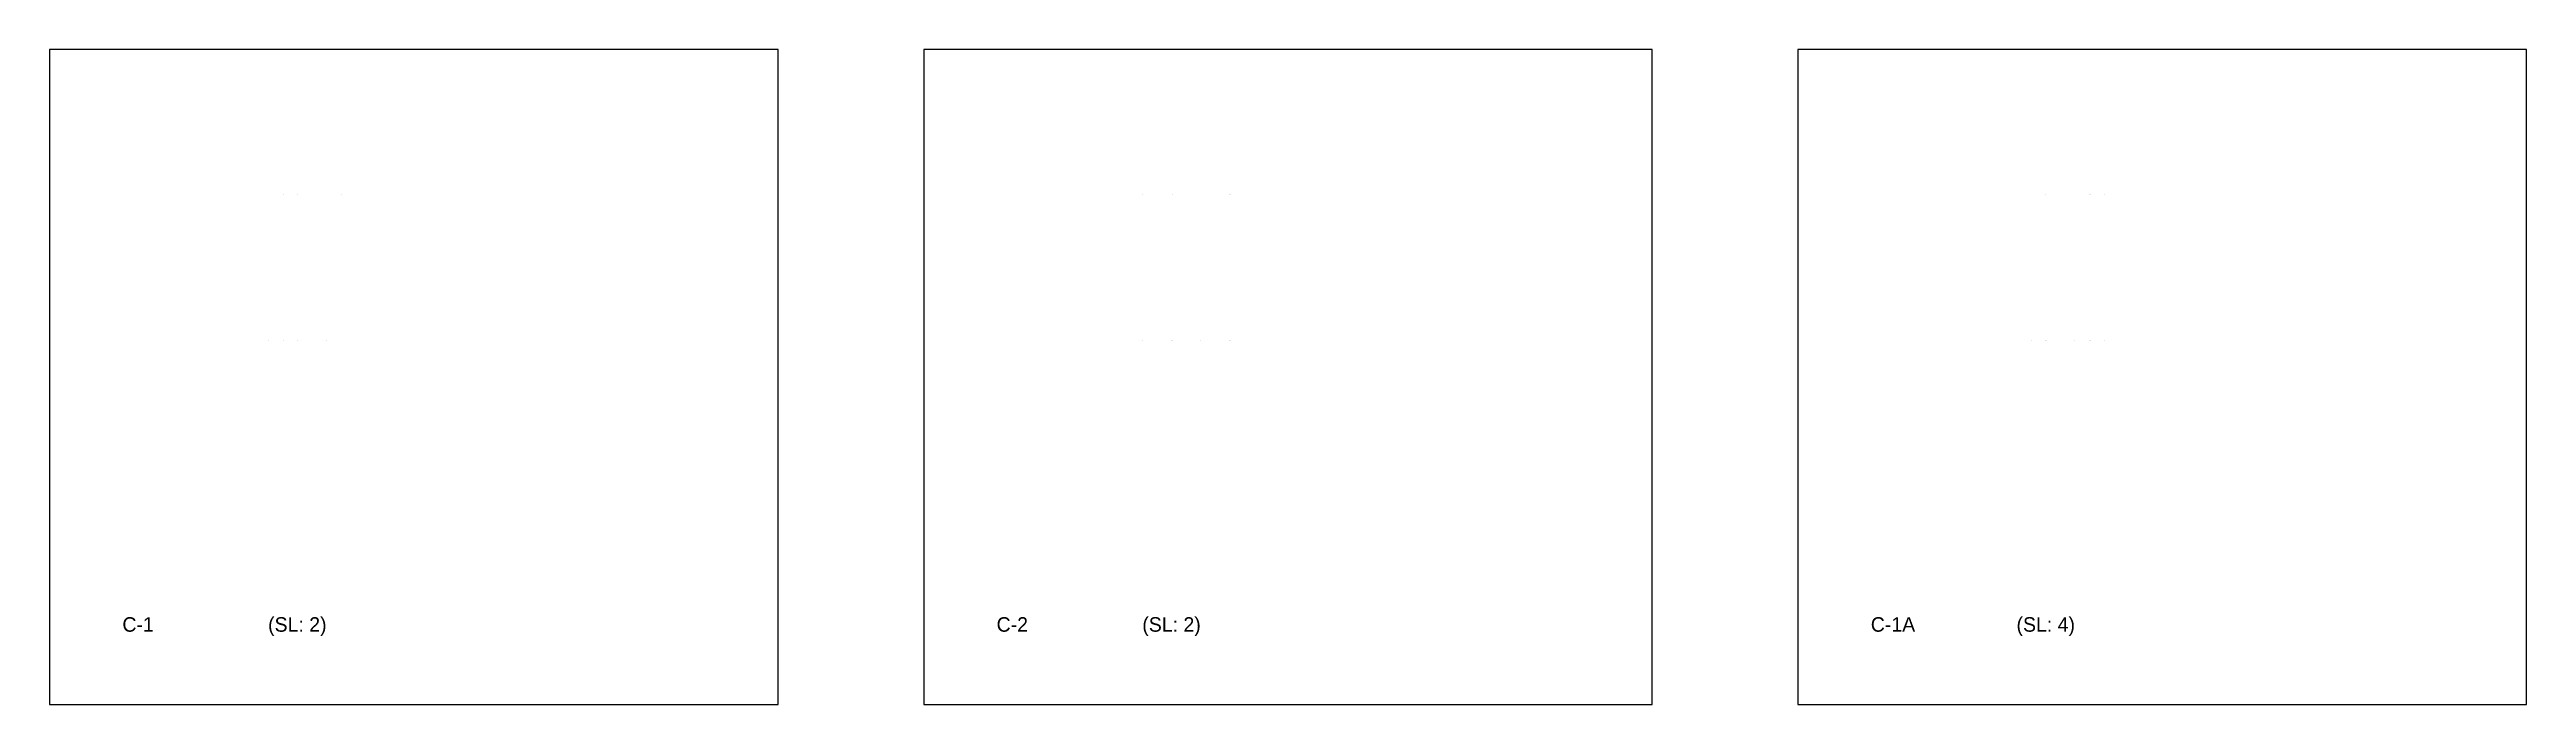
# Model space of a CAD drawing. Header units: millimetres. Extents: x -500 to 16500, y -500 to 4000.
import ezdxf

# ---------------------------------------------------------------- set-up
doc = ezdxf.new("R2010")
doc.units = ezdxf.units.MM

# ---------------------------------------------------------------- blocks, each defined once
blk = doc.blocks.new('TK_2')

msp = doc.modelspace()

# ---------------------------------------------------------------- linework, layer by layer
for points in [[(-500, -500), (4500, -500), (4500, 4000), (-500, 4000)], [(5500, -500), (10500, -500), (10500, 4000), (5500, 4000)], [(11500, -500), (16500, -500), (16500, 4000), (11500, 4000)]]:
    msp.add_lwpolyline(points, close=True)

# ---------------------------------------------------------------- block references
ref = msp.add_blockref('TK_2', (1000, 3000))
ref.add_attrib('SH', '3', (1000, 3000), dxfattribs={"height": 2.5})
ref.add_attrib('DK', '20', (1100, 3000), dxfattribs={"height": 2.5})
ref.add_attrib('DAI', '4300', (1200, 3000), dxfattribs={"height": 2.5})
ref.add_attrib('SL1', '2', (1300, 3000), dxfattribs={"height": 2.5})
ref.add_attrib('SLA', '4', (1400, 3000), dxfattribs={"height": 2.5})
ref.add_attrib('DT', '17.2', (1500, 3000), dxfattribs={"height": 2.5})
ref.add_attrib('TL', '42.4', (1600, 3000), dxfattribs={"height": 2.5})
ref = msp.add_blockref('TK_2', (7000, 3000))
ref.add_attrib('SH', '3', (7000, 3000), dxfattribs={"height": 2.5})
ref.add_attrib('DK', '20', (7100, 3000), dxfattribs={"height": 2.5})
ref.add_attrib('DAI', '4300', (7200, 3000), dxfattribs={"height": 2.5})
ref.add_attrib('SL1', '2', (7300, 3000), dxfattribs={"height": 2.5})
ref.add_attrib('SLA', '4', (7400, 3000), dxfattribs={"height": 2.5})
ref.add_attrib('DT', '17.2', (7500, 3000), dxfattribs={"height": 2.5})
ref.add_attrib('TL', '42.4', (7600, 3000), dxfattribs={"height": 2.5})
ref = msp.add_blockref('TK_2', (13000, 3000))
ref.add_attrib('SH', '3', (13000, 3000), dxfattribs={"height": 2.5})
ref.add_attrib('DK', '20', (13100, 3000), dxfattribs={"height": 2.5})
ref.add_attrib('DAI', '4300', (13200, 3000), dxfattribs={"height": 2.5})
ref.add_attrib('SL1', '2', (13300, 3000), dxfattribs={"height": 2.5})
ref.add_attrib('SLA', '8', (13400, 3000), dxfattribs={"height": 2.5})
ref.add_attrib('DT', '34.4', (13500, 3000), dxfattribs={"height": 2.5})
ref.add_attrib('TL', '84.8', (13600, 3000), dxfattribs={"height": 2.5})
ref = msp.add_blockref('TK_2', (1000, 2000))
ref.add_attrib('SH', '4', (1000, 2000), dxfattribs={"height": 2.5})
ref.add_attrib('DK', '20', (1100, 2000), dxfattribs={"height": 2.5})
ref.add_attrib('DAI', '4300', (1200, 2000), dxfattribs={"height": 2.5})
ref.add_attrib('SL1', '2', (1300, 2000), dxfattribs={"height": 2.5})
ref.add_attrib('SLA', '4', (1400, 2000), dxfattribs={"height": 2.5})
ref.add_attrib('DT', '17.2', (1500, 2000), dxfattribs={"height": 2.5})
ref.add_attrib('TL', '42.4', (1600, 2000), dxfattribs={"height": 2.5})
ref = msp.add_blockref('TK_2', (7000, 2000))
ref.add_attrib('SH', '4', (7000, 2000), dxfattribs={"height": 2.5})
ref.add_attrib('DK', '20', (7100, 2000), dxfattribs={"height": 2.5})
ref.add_attrib('DAI', '4300', (7200, 2000), dxfattribs={"height": 2.5})
ref.add_attrib('SL1', '2', (7300, 2000), dxfattribs={"height": 2.5})
ref.add_attrib('SLA', '4', (7400, 2000), dxfattribs={"height": 2.5})
ref.add_attrib('DT', '17.2', (7500, 2000), dxfattribs={"height": 2.5})
ref.add_attrib('TL', '42.4', (7600, 2000), dxfattribs={"height": 2.5})
ref = msp.add_blockref('TK_2', (13000, 2000))
ref.add_attrib('SH', '4', (13000, 2000), dxfattribs={"height": 2.5})
ref.add_attrib('DK', '20', (13100, 2000), dxfattribs={"height": 2.5})
ref.add_attrib('DAI', '4300', (13200, 2000), dxfattribs={"height": 2.5})
ref.add_attrib('SL1', '2', (13300, 2000), dxfattribs={"height": 2.5})
ref.add_attrib('SLA', '8', (13400, 2000), dxfattribs={"height": 2.5})
ref.add_attrib('DT', '34.4', (13500, 2000), dxfattribs={"height": 2.5})
ref.add_attrib('TL', '84.8', (13600, 2000), dxfattribs={"height": 2.5})

# ---------------------------------------------------------------- texts
for s, p in [('C-1', (0, 0)), ('(SL: 2)', (1000, 0)), ('C-2', (6000, 0)), ('(SL: 2)', (7000, 0)), ('C-1A', (12000, 0)), ('(SL: 4)', (13000, 0))]:
    msp.add_text(s, height=100).set_placement(p)

doc.saveas('drawing.dxf')
